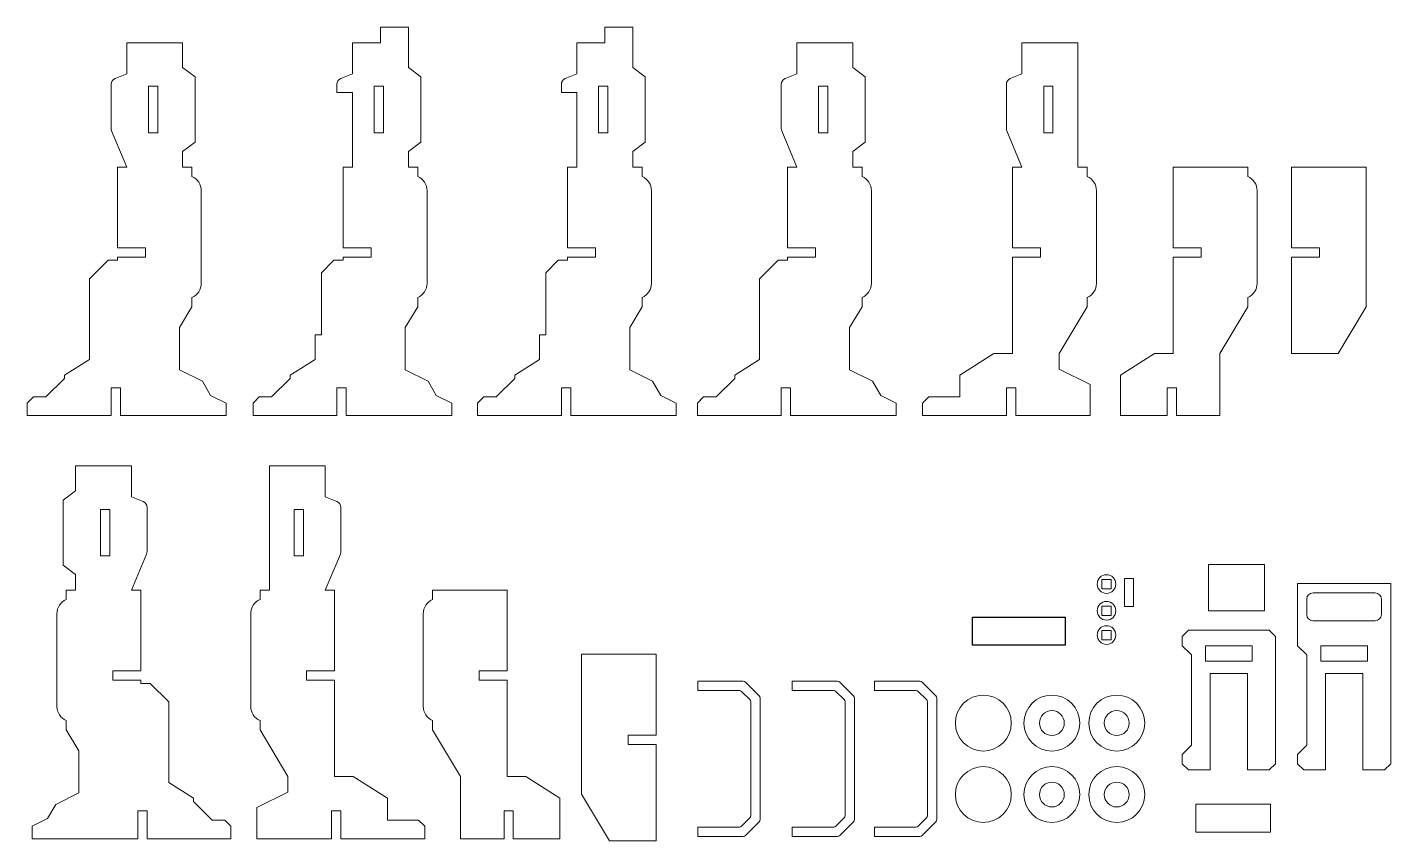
# Model space of a CAD drawing. Header units: millimetres. Extents: x 396 to 1740, y -484 to 227.
# Drawn here: x 1301.3 to 1740.1, y -422.2 to -160.4 of the extents above; entities that cross this region are included whole.
import ezdxf

# ---------------------------------------------------------------- set-up
doc = ezdxf.new("R2010")
doc.units = ezdxf.units.MM

msp = doc.modelspace()

# ---------------------------------------------------------------- linework, layer by layer
at = {"color": 5, "linetype": 'Continuous', "lineweight": 15}
for p, q in [((1414.92, -160.4), (1414.92, -165.4)), ((1414.92, -160.4), (1423.92, -160.4)), ((1423.92, -160.4), (1423.92, -173.4)), ((1487.16, -160.4), (1487.16, -165.4)), ((1487.16, -160.4), (1496.16, -160.4)), ((1496.16, -173.4), (1496.16, -160.4)), ((1333.27, -165.4), (1333.27, -175.4)), ((1351.27, -165.4), (1333.27, -165.4)), ((1351.27, -173.4), (1351.27, -165.4)), ((1405.92, -165.4), (1405.92, -175.4)), ((1414.92, -165.4), (1405.92, -165.4)), ((1478.16, -165.4), (1478.16, -175.4)), ((1487.16, -165.4), (1478.16, -165.4)), ((1548.94, -165.4), (1548.94, -175.4)), ((1548.94, -165.4), (1566.94, -165.4)), ((1566.94, -173.4), (1566.94, -165.4)), ((1621.38, -165.4), (1621.38, -175.4)), ((1639.38, -165.4), (1621.38, -165.4)), ((1639.38, -165.4), (1639.38, -205.4)), ((1333.27, -175.4), (1329.53, -176.9)), ((1355.27, -176.4), (1351.27, -173.4)), ((1405.92, -175.4), (1402.18, -176.9)), ((1423.92, -173.4), (1427.92, -176.4)), ((1478.16, -175.4), (1474.42, -176.9)), ((1496.16, -173.4), (1500.16, -176.4)), ((1548.94, -175.4), (1545.19, -176.9)), ((1566.94, -173.4), (1570.94, -176.4)), ((1621.38, -175.4), (1617.64, -176.9)), ((1328.27, -178.75), (1328.27, -193)), ((1343.27, -179.4), (1340.27, -179.4)), ((1340.27, -179.4), (1340.27, -194.4)), ((1343.27, -194.4), (1343.27, -179.4)), ((1355.27, -197.4), (1355.27, -176.4)), ((1400.92, -178.75), (1400.92, -181.4)), ((1415.92, -179.4), (1412.92, -179.4)), ((1412.92, -179.4), (1412.92, -194.4)), ((1415.92, -194.4), (1415.92, -179.4)), ((1427.92, -176.4), (1427.92, -197.4)), ((1473.16, -178.75), (1473.16, -181.4)), ((1488.16, -179.4), (1485.16, -179.4)), ((1485.16, -179.4), (1485.16, -194.4)), ((1488.16, -194.4), (1488.16, -179.4)), ((1500.16, -176.4), (1500.16, -197.4)), ((1543.94, -178.75), (1543.94, -193)), ((1558.94, -179.4), (1555.94, -179.4)), ((1555.94, -179.4), (1555.94, -194.4)), ((1558.94, -194.4), (1558.94, -179.4)), ((1570.94, -176.4), (1570.94, -197.4)), ((1616.38, -178.75), (1616.38, -193)), ((1631.38, -179.4), (1628.38, -179.4)), ((1628.38, -179.4), (1628.38, -194.4)), ((1631.38, -194.4), (1631.38, -179.4)), ((1400.92, -181.4), (1405.92, -181.4)), ((1405.92, -205.4), (1405.92, -181.4)), ((1478.16, -181.4), (1473.16, -181.4)), ((1478.16, -205.4), (1478.16, -181.4)), ((1328.43, -193.77), (1333.27, -205.4)), ((1340.27, -194.4), (1343.27, -194.4)), ((1351.27, -200.4), (1355.27, -197.4)), ((1412.92, -194.4), (1415.92, -194.4)), ((1427.92, -197.4), (1423.92, -200.4)), ((1485.16, -194.4), (1488.16, -194.4)), ((1500.16, -197.4), (1496.16, -200.4)), ((1544.09, -193.77), (1548.94, -205.4)), ((1555.94, -194.4), (1558.94, -194.4)), ((1570.94, -197.4), (1566.94, -200.4)), ((1616.54, -193.77), (1621.38, -205.4)), ((1628.38, -194.4), (1631.38, -194.4)), ((1351.27, -205.4), (1351.27, -200.4)), ((1423.92, -205.4), (1423.92, -200.4)), ((1496.16, -205.4), (1496.16, -200.4)), ((1566.94, -205.4), (1566.94, -200.4)), ((1330.27, -205.4), (1330.27, -231.4)), ((1333.27, -205.4), (1330.27, -205.4)), ((1354.27, -205.4), (1351.27, -205.4)), ((1354.27, -208.4), (1354.27, -205.4)), ((1402.92, -205.4), (1402.92, -231.4)), ((1405.92, -205.4), (1402.92, -205.4)), ((1426.92, -205.4), (1423.92, -205.4)), ((1426.92, -208.4), (1426.92, -205.4)), ((1475.16, -205.4), (1475.16, -231.4)), ((1478.16, -205.4), (1475.16, -205.4)), ((1499.16, -205.4), (1496.16, -205.4)), ((1499.16, -208.4), (1499.16, -205.4)), ((1545.94, -205.4), (1545.94, -231.4)), ((1548.94, -205.4), (1545.94, -205.4)), ((1569.94, -205.4), (1566.94, -205.4)), ((1569.94, -208.4), (1569.94, -205.4)), ((1618.38, -231.4), (1618.38, -205.4)), ((1621.38, -205.4), (1618.38, -205.4)), ((1642.38, -205.4), (1639.38, -205.4)), ((1642.38, -208.4), (1642.38, -205.4)), ((1670.08, -205.4), (1670.08, -231.4)), ((1694.08, -205.4), (1670.08, -205.4)), ((1694.08, -208.4), (1694.08, -205.4)), ((1708.14, -205.4), (1732.14, -205.4)), ((1708.14, -231.4), (1708.14, -205.4)), ((1732.14, -205.4), (1732.14, -250.4)), ((1357.27, -212.98), (1357.27, -242.82)), ((1429.92, -212.98), (1429.92, -242.82)), ((1502.16, -212.98), (1502.16, -242.82)), ((1572.94, -212.98), (1572.94, -242.82)), ((1645.38, -212.98), (1645.38, -242.82)), ((1697.08, -212.98), (1697.08, -242.82)), ((1339.27, -231.4), (1330.27, -231.4)), ((1339.27, -234.4), (1339.27, -231.4)), ((1411.92, -231.4), (1402.92, -231.4)), ((1411.92, -234.4), (1411.92, -231.4)), ((1484.16, -231.4), (1475.16, -231.4)), ((1484.16, -234.4), (1484.16, -231.4)), ((1554.94, -231.4), (1545.94, -231.4)), ((1554.94, -234.4), (1554.94, -231.4)), ((1627.38, -231.4), (1618.38, -231.4)), ((1627.38, -234.4), (1627.38, -231.4)), ((1679.08, -231.4), (1670.08, -231.4)), ((1679.08, -234.4), (1679.08, -231.4)), ((1708.14, -231.4), (1717.14, -231.4)), ((1717.14, -231.4), (1717.14, -234.4)), ((1327.27, -235.4), (1321.27, -241.4)), ((1330.27, -235.4), (1327.27, -235.4)), ((1330.27, -234.4), (1330.27, -235.4)), ((1330.27, -234.4), (1339.27, -234.4)), ((1395.92, -239.4), (1399.92, -235.4)), ((1399.92, -235.4), (1402.92, -235.4)), ((1402.92, -234.4), (1402.92, -235.4)), ((1402.92, -234.4), (1411.92, -234.4)), ((1468.16, -239.4), (1472.16, -235.4)), ((1472.16, -235.4), (1475.16, -235.4)), ((1475.16, -234.4), (1475.16, -235.4)), ((1475.16, -234.4), (1484.16, -234.4)), ((1542.94, -235.4), (1536.94, -241.4)), ((1542.94, -235.4), (1545.94, -235.4)), ((1545.94, -234.4), (1545.94, -235.4)), ((1545.94, -234.4), (1554.94, -234.4)), ((1618.38, -265.4), (1618.38, -234.4)), ((1618.38, -234.4), (1627.38, -234.4)), ((1670.08, -234.4), (1670.08, -265.4)), ((1670.08, -234.4), (1679.08, -234.4)), ((1708.14, -265.4), (1708.14, -234.4)), ((1717.14, -234.4), (1708.14, -234.4)), ((1395.92, -259.4), (1395.92, -239.4)), ((1468.16, -259.4), (1468.16, -239.4)), ((1321.27, -241.4), (1321.27, -267.31)), ((1536.94, -241.4), (1536.94, -267.31)), ((1354.27, -250.4), (1354.27, -247.4)), ((1426.92, -250.4), (1426.92, -247.4)), ((1499.16, -250.4), (1499.16, -247.4)), ((1569.94, -250.4), (1569.94, -247.4)), ((1642.38, -250.4), (1642.38, -247.4)), ((1694.08, -250.4), (1694.08, -247.4)), ((1350.27, -257.07), (1354.27, -250.4)), ((1422.92, -257.07), (1426.92, -250.4)), ((1495.16, -257.07), (1499.16, -250.4)), ((1565.94, -257.07), (1569.94, -250.4)), ((1642.38, -250.4), (1633.38, -265.4)), ((1685.08, -265.4), (1694.08, -250.4)), ((1732.14, -250.4), (1723.14, -265.4)), ((1350.27, -270.66), (1350.27, -257.07)), ((1422.92, -257.07), (1422.92, -270.66)), ((1495.16, -257.07), (1495.16, -270.66)), ((1565.94, -257.07), (1565.94, -270.66)), ((1393.92, -267.31), (1393.92, -259.4)), ((1395.92, -259.4), (1393.92, -259.4)), ((1466.16, -267.31), (1466.16, -259.4)), ((1468.16, -259.4), (1466.16, -259.4)), ((1321.27, -267.31), (1313.27, -272.4)), ((1393.92, -267.31), (1385.92, -272.4)), ((1466.16, -267.31), (1458.16, -272.4)), ((1536.94, -267.31), (1528.94, -272.4)), ((1601.38, -272.4), (1612.38, -265.4)), ((1612.38, -265.4), (1618.38, -265.4)), ((1633.38, -265.4), (1633.38, -270.4)), ((1664.08, -265.4), (1653.08, -272.4)), ((1670.08, -265.4), (1664.08, -265.4)), ((1685.08, -285.4), (1685.08, -265.4)), ((1708.14, -265.4), (1723.14, -265.4)), ((1357.65, -274.35), (1350.27, -270.66)), ((1422.92, -270.66), (1430.29, -274.35)), ((1495.16, -270.66), (1502.54, -274.35)), ((1565.94, -270.66), (1573.31, -274.35)), ((1633.38, -270.4), (1643.38, -275.4)), ((1307.27, -279.4), (1313.27, -273.4)), ((1313.27, -272.4), (1313.27, -273.4)), ((1331.27, -276.4), (1328.27, -276.4)), ((1328.27, -276.4), (1328.27, -285.4)), ((1331.27, -285.4), (1331.27, -276.4)), ((1360.27, -278.9), (1357.65, -274.35)), ((1385.92, -273.4), (1379.92, -279.4)), ((1385.92, -272.4), (1385.92, -273.4)), ((1403.92, -276.4), (1400.92, -276.4)), ((1400.92, -276.4), (1400.92, -285.4)), ((1403.92, -285.4), (1403.92, -276.4)), ((1430.29, -274.35), (1432.92, -278.9)), ((1458.16, -273.4), (1452.16, -279.4)), ((1458.16, -272.4), (1458.16, -273.4)), ((1476.16, -276.4), (1473.16, -276.4)), ((1473.16, -276.4), (1473.16, -285.4)), ((1476.16, -285.4), (1476.16, -276.4)), ((1502.54, -274.35), (1505.16, -278.9)), ((1528.94, -273.4), (1522.94, -279.4)), ((1528.94, -272.4), (1528.94, -273.4)), ((1546.94, -276.4), (1543.94, -276.4)), ((1543.94, -276.4), (1543.94, -285.4)), ((1546.94, -285.4), (1546.94, -276.4)), ((1573.31, -274.35), (1575.94, -278.9)), ((1601.38, -272.4), (1601.38, -279.4)), ((1619.38, -276.4), (1616.38, -276.4)), ((1616.38, -276.4), (1616.38, -285.4)), ((1619.38, -285.4), (1619.38, -276.4)), ((1643.38, -275.4), (1643.38, -285.4)), ((1653.08, -272.4), (1653.08, -285.4)), ((1671.08, -276.4), (1668.08, -276.4)), ((1668.08, -276.4), (1668.08, -285.4)), ((1671.08, -285.4), (1671.08, -276.4)), ((1301.27, -281.4), (1303.27, -279.4)), ((1307.27, -279.4), (1303.27, -279.4)), ((1365.27, -281.4), (1360.27, -278.9)), ((1373.92, -281.4), (1375.92, -279.4)), ((1379.92, -279.4), (1375.92, -279.4)), ((1432.92, -278.9), (1437.92, -281.4)), ((1446.16, -281.4), (1448.16, -279.4)), ((1452.16, -279.4), (1448.16, -279.4)), ((1505.16, -278.9), (1510.16, -281.4)), ((1516.94, -281.4), (1518.94, -279.4)), ((1522.94, -279.4), (1518.94, -279.4)), ((1575.94, -278.9), (1580.94, -281.4)), ((1589.38, -281.4), (1591.38, -279.4)), ((1601.38, -279.4), (1591.38, -279.4)), ((1301.27, -281.4), (1301.27, -285.4)), ((1365.27, -285.4), (1365.27, -281.4)), ((1373.92, -281.4), (1373.92, -285.4)), ((1437.92, -281.4), (1437.92, -285.4)), ((1446.16, -281.4), (1446.16, -285.4)), ((1510.16, -281.4), (1510.16, -285.4)), ((1516.94, -281.4), (1516.94, -285.4)), ((1580.94, -281.4), (1580.94, -285.4)), ((1589.38, -281.4), (1589.38, -285.4)), ((1301.27, -285.4), (1328.27, -285.4)), ((1331.27, -285.4), (1365.27, -285.4)), ((1373.92, -285.4), (1400.92, -285.4)), ((1403.92, -285.4), (1437.92, -285.4)), ((1446.16, -285.4), (1473.16, -285.4)), ((1476.16, -285.4), (1510.16, -285.4)), ((1516.94, -285.4), (1543.94, -285.4)), ((1546.94, -285.4), (1580.94, -285.4)), ((1589.38, -285.4), (1616.38, -285.4)), ((1619.38, -285.4), (1643.38, -285.4)), ((1653.08, -285.4), (1668.08, -285.4)), ((1671.08, -285.4), (1685.08, -285.4)), ((1316.82, -301.57), (1334.82, -301.57)), ((1316.82, -309.57), (1316.82, -301.57)), ((1334.82, -301.57), (1334.82, -311.57)), ((1397.18, -301.57), (1379.18, -301.57)), ((1379.18, -301.57), (1379.18, -341.57)), ((1397.18, -311.57), (1397.18, -301.57)), ((1312.82, -312.57), (1316.82, -309.57)), ((1312.82, -333.57), (1312.82, -312.57)), ((1324.82, -330.57), (1324.82, -315.57)), ((1324.82, -315.57), (1327.82, -315.57)), ((1327.82, -315.57), (1327.82, -330.57)), ((1334.82, -311.57), (1338.56, -313.07)), ((1339.82, -314.92), (1339.82, -329.17)), ((1387.18, -330.57), (1387.18, -315.57)), ((1387.18, -315.57), (1390.18, -315.57)), ((1390.18, -315.57), (1390.18, -330.57)), ((1400.93, -313.07), (1397.18, -311.57)), ((1402.18, -329.17), (1402.18, -314.92)), ((1327.82, -330.57), (1324.82, -330.57)), ((1339.66, -329.94), (1334.82, -341.57)), ((1390.18, -330.57), (1387.18, -330.57)), ((1397.18, -341.57), (1402.03, -329.94)), ((1699.45, -333.28), (1681.45, -333.28)), ((1681.45, -333.28), (1681.45, -348.28)), ((1699.45, -333.28), (1699.45, -348.28)), ((1316.82, -336.57), (1312.82, -333.57)), ((1316.82, -341.57), (1316.82, -336.57)), ((1654.34, -337.83), (1657.34, -337.83)), ((1654.34, -337.83), (1654.34, -346.83)), ((1657.34, -337.83), (1657.34, -346.83)), ((1313.82, -341.57), (1316.82, -341.57)), ((1313.82, -344.57), (1313.82, -341.57)), ((1334.82, -341.57), (1337.82, -341.57)), ((1337.82, -341.57), (1337.82, -367.57)), ((1376.18, -341.57), (1379.18, -341.57)), ((1376.18, -344.57), (1376.18, -341.57)), ((1397.18, -341.57), (1400.18, -341.57)), ((1400.18, -341.57), (1400.18, -367.57)), ((1431.7, -341.57), (1455.7, -341.57)), ((1431.7, -344.57), (1431.7, -341.57)), ((1455.7, -341.57), (1455.7, -367.57)), ((1647.1, -338.11), (1647.1, -341.11)), ((1650.1, -338.11), (1647.1, -338.11)), ((1647.1, -341.11), (1650.1, -341.11)), ((1650.1, -341.11), (1650.1, -338.11)), ((1710.07, -339.44), (1740.07, -339.44)), ((1710.07, -359.44), (1710.07, -339.44)), ((1740.07, -339.44), (1740.07, -397.44)), ((1713.07, -349.44), (1713.07, -344.44)), ((1715.07, -342.44), (1735.07, -342.44)), ((1737.07, -344.44), (1737.07, -349.44)), ((1310.82, -349.15), (1310.82, -378.99)), ((1373.18, -349.15), (1373.18, -378.99)), ((1428.7, -349.15), (1428.7, -378.99)), ((1647.1, -346.71), (1647.1, -349.71)), ((1650.1, -346.71), (1647.1, -346.71)), ((1647.1, -349.71), (1650.1, -349.71)), ((1650.1, -349.71), (1650.1, -346.71)), ((1654.34, -346.83), (1657.34, -346.83)), ((1699.45, -348.28), (1681.45, -348.28)), ((1647.1, -354.51), (1647.1, -357.51)), ((1650.1, -354.51), (1647.1, -354.51)), ((1650.1, -357.51), (1650.1, -354.51)), ((1672.97, -356.44), (1674.97, -354.44)), ((1674.97, -354.44), (1700.97, -354.44)), ((1700.97, -354.44), (1702.97, -356.44)), ((1735.07, -351.44), (1715.07, -351.44)), ((1647.1, -357.51), (1650.1, -357.51)), ((1672.97, -359.44), (1672.97, -356.44)), ((1675.97, -362.44), (1672.97, -359.44)), ((1680.47, -364.44), (1680.47, -359.44)), ((1680.47, -359.44), (1695.47, -359.44)), ((1695.47, -359.44), (1695.47, -364.44)), ((1702.97, -356.44), (1702.97, -397.44)), ((1710.07, -359.44), (1713.07, -362.44)), ((1717.57, -359.44), (1717.57, -364.44)), ((1732.57, -359.44), (1717.57, -359.44)), ((1732.57, -364.44), (1732.57, -359.44)), ((1503.65, -362.22), (1479.65, -362.22)), ((1479.65, -362.22), (1479.65, -407.22)), ((1503.65, -388.22), (1503.65, -362.22)), ((1675.97, -362.44), (1675.97, -391.44)), ((1713.07, -362.44), (1713.07, -391.44)), ((1328.82, -370.57), (1328.82, -367.57)), ((1328.82, -367.57), (1337.82, -367.57)), ((1391.18, -370.57), (1391.18, -367.57)), ((1391.18, -367.57), (1400.18, -367.57)), ((1446.7, -370.57), (1446.7, -367.57)), ((1446.7, -367.57), (1455.7, -367.57)), ((1695.47, -364.44), (1680.47, -364.44)), ((1681.97, -399.44), (1681.97, -368.44)), ((1681.97, -368.44), (1693.97, -368.44)), ((1693.97, -368.44), (1693.97, -399.44)), ((1717.57, -364.44), (1732.57, -364.44)), ((1719.07, -368.44), (1731.07, -368.44)), ((1719.07, -399.44), (1719.07, -368.44)), ((1731.07, -368.44), (1731.07, -399.44)), ((1337.82, -370.57), (1328.82, -370.57)), ((1337.82, -370.57), (1337.82, -371.57)), ((1337.82, -371.57), (1340.82, -371.57)), ((1340.82, -371.57), (1346.82, -377.57)), ((1400.18, -370.57), (1391.18, -370.57)), ((1400.18, -370.57), (1400.18, -401.57)), ((1455.7, -370.57), (1446.7, -370.57)), ((1455.7, -370.57), (1455.7, -401.57)), ((1531.71, -370.85), (1517.12, -370.85)), ((1517.12, -370.85), (1517.12, -373.85)), ((1536.83, -375.55), (1532.42, -371.14)), ((1562.05, -370.85), (1547.46, -370.85)), ((1547.46, -370.85), (1547.46, -373.85)), ((1567.17, -375.55), (1562.76, -371.14)), ((1573.95, -370.85), (1588.53, -370.85)), ((1573.95, -373.85), (1573.95, -370.85)), ((1589.24, -371.14), (1593.65, -375.55)), ((1530.47, -373.85), (1517.12, -373.85)), ((1533.83, -376.8), (1531.17, -374.14)), ((1537.12, -415.43), (1537.12, -376.26)), ((1560.81, -373.85), (1547.46, -373.85)), ((1564.17, -376.8), (1561.51, -374.14)), ((1567.46, -415.43), (1567.46, -376.26)), ((1573.95, -373.85), (1587.29, -373.85)), ((1588, -374.14), (1590.65, -376.8)), ((1593.95, -376.26), (1593.95, -415.43)), ((1346.82, -377.57), (1346.82, -403.48)), ((1534.12, -414.19), (1534.12, -377.5)), ((1564.46, -414.19), (1564.46, -377.5)), ((1590.95, -377.5), (1590.95, -414.19)), ((1313.82, -386.57), (1313.82, -383.57)), ((1376.18, -386.57), (1376.18, -383.57)), ((1431.7, -386.57), (1431.7, -383.57)), ((1317.82, -393.24), (1313.82, -386.57)), ((1385.18, -401.57), (1376.18, -386.57)), ((1440.7, -401.57), (1431.7, -386.57)), ((1494.65, -388.22), (1494.65, -391.22)), ((1503.65, -388.22), (1494.65, -388.22)), ((1317.82, -406.83), (1317.82, -393.24)), ((1494.65, -391.22), (1503.65, -391.22)), ((1503.65, -422.22), (1503.65, -391.22)), ((1672.97, -394.44), (1675.97, -391.44)), ((1672.97, -397.44), (1672.97, -394.44)), ((1713.07, -391.44), (1710.07, -394.44)), ((1710.07, -394.44), (1710.07, -397.44)), ((1674.97, -399.44), (1672.97, -397.44)), ((1702.97, -397.44), (1700.97, -399.44)), ((1712.07, -399.44), (1710.07, -397.44)), ((1740.07, -397.44), (1738.07, -399.44)), ((1346.82, -403.48), (1354.82, -408.57)), ((1385.18, -406.57), (1385.18, -401.57)), ((1400.18, -401.57), (1406.18, -401.57)), ((1406.18, -401.57), (1417.18, -408.57)), ((1440.7, -401.57), (1440.7, -421.57)), ((1461.7, -401.57), (1455.7, -401.57)), ((1472.7, -408.57), (1461.7, -401.57)), ((1681.97, -399.44), (1674.97, -399.44)), ((1700.97, -399.44), (1693.97, -399.44)), ((1712.07, -399.44), (1719.07, -399.44)), ((1731.07, -399.44), (1738.07, -399.44)), ((1310.44, -410.52), (1317.82, -406.83)), ((1385.18, -406.57), (1375.18, -411.57)), ((1479.65, -407.22), (1488.65, -422.22)), ((1307.82, -415.07), (1310.44, -410.52)), ((1354.82, -408.57), (1354.82, -409.57)), ((1360.82, -415.57), (1354.82, -409.57)), ((1375.18, -411.57), (1375.18, -421.57)), ((1417.18, -408.57), (1417.18, -415.57)), ((1472.7, -421.57), (1472.7, -408.57)), ((1701.38, -410.44), (1677.38, -410.44)), ((1677.38, -410.44), (1677.38, -419.44)), ((1701.38, -410.44), (1701.38, -419.44)), ((1302.82, -417.57), (1307.82, -415.07)), ((1336.82, -421.57), (1336.82, -412.57)), ((1336.82, -412.57), (1339.82, -412.57)), ((1339.82, -412.57), (1339.82, -421.57)), ((1360.82, -415.57), (1364.82, -415.57)), ((1366.82, -417.57), (1364.82, -415.57)), ((1399.18, -421.57), (1399.18, -412.57)), ((1399.18, -412.57), (1402.18, -412.57)), ((1402.18, -412.57), (1402.18, -421.57)), ((1427.18, -415.57), (1417.18, -415.57)), ((1427.18, -415.57), (1429.18, -417.57)), ((1454.7, -421.57), (1454.7, -412.57)), ((1454.7, -412.57), (1457.7, -412.57)), ((1457.7, -412.57), (1457.7, -421.57)), ((1531.17, -417.55), (1533.83, -414.9)), ((1532.42, -420.55), (1536.83, -416.14)), ((1561.51, -417.55), (1564.17, -414.9)), ((1562.76, -420.55), (1567.17, -416.14)), ((1590.65, -414.9), (1588, -417.55)), ((1593.65, -416.14), (1589.24, -420.55)), ((1302.82, -421.57), (1302.82, -417.57)), ((1366.82, -417.57), (1366.82, -421.57)), ((1429.18, -421.57), (1429.18, -417.57)), ((1517.12, -417.85), (1530.47, -417.85)), ((1517.12, -417.85), (1517.12, -420.85)), ((1517.12, -420.85), (1531.71, -420.85)), ((1547.46, -417.85), (1560.81, -417.85)), ((1547.46, -417.85), (1547.46, -420.85)), ((1547.46, -420.85), (1562.05, -420.85)), ((1573.95, -420.85), (1573.95, -417.85)), ((1587.29, -417.85), (1573.95, -417.85)), ((1588.53, -420.85), (1573.95, -420.85)), ((1701.38, -419.44), (1677.38, -419.44)), ((1336.82, -421.57), (1302.82, -421.57)), ((1366.82, -421.57), (1339.82, -421.57)), ((1399.18, -421.57), (1375.18, -421.57)), ((1429.18, -421.57), (1402.18, -421.57)), ((1440.7, -421.57), (1454.7, -421.57)), ((1457.7, -421.57), (1472.7, -421.57)), ((1488.65, -422.22), (1503.65, -422.22))]:
    msp.add_line(p, q, dxfattribs=at)
at = {"color": 5}
for p, q in [((1605.45, -359.28), (1605.45, -350.28)), ((1605.45, -350.28), (1635.45, -350.28)), ((1635.45, -359.28), (1635.45, -350.28)), ((1635.45, -359.28), (1605.45, -359.28))]:
    msp.add_line(p, q, dxfattribs=at)
at = {"color": 5, "linetype": 'Continuous', "lineweight": 15}
for centre, radius in [((1648.6, -339.61), 3), ((1648.6, -348.21), 3), ((1648.6, -356.01), 3), ((1608.96, -384.35), 9), ((1631.02, -384.35), 9), ((1651.9, -384.35), 9), ((1631.02, -384.35), 4), ((1651.9, -384.35), 4), ((1608.96, -407.35), 9), ((1631.02, -407.35), 9), ((1651.9, -407.35), 9), ((1631.02, -407.35), 4), ((1651.9, -407.35), 4)]:
    msp.add_circle(centre, radius, dxfattribs=at)
for centre, radius, start, end in [((1330.27, -178.75), 2, 111.8014, 180), ((1402.92, -178.75), 2, 111.8014, 180), ((1475.16, -178.75), 2, 111.8014, 180), ((1545.94, -178.75), 2, 111.8014, 180), ((1618.38, -178.75), 2, 111.8014, 180), ((1330.27, -193), 2, 180, 202.6199), ((1545.94, -193), 2, 180, 202.6199), ((1618.38, -193), 2, 180, 202.6199), ((1352.27, -212.98), 5, 0, 66.4218), ((1424.92, -212.98), 5, 0, 66.4218), ((1497.16, -212.98), 5, 0, 66.4218), ((1567.94, -212.98), 5, 0, 66.4218), ((1640.38, -212.98), 5, 0, 66.4218), ((1692.08, -212.98), 5, 0, 66.4218), ((1352.27, -242.82), 5, 293.5782, 360), ((1424.92, -242.82), 5, 293.5782, 360), ((1497.16, -242.82), 5, 293.5782, 360), ((1567.94, -242.82), 5, 293.5782, 360), ((1640.38, -242.82), 5, 293.5782, 360), ((1692.08, -242.82), 5, 293.5782, 360), ((1337.82, -314.92), 2, 0, 68.1986), ((1400.18, -314.92), 2, 0, 68.1986), ((1337.82, -329.17), 2, 337.3801, 360), ((1400.18, -329.17), 2, 337.3801, 360), ((1315.82, -349.15), 5, 113.5782, 180), ((1378.18, -349.15), 5, 113.5782, 180), ((1433.7, -349.15), 5, 113.5782, 180), ((1715.07, -344.44), 2, 90, 180), ((1735.07, -344.44), 2, 0, 90), ((1715.07, -349.44), 2, 180, 270), ((1735.07, -349.44), 2, 270, 360), ((1531.71, -371.85), 1, 45, 90), ((1562.05, -371.85), 1, 45, 90), ((1588.53, -371.85), 1, 45, 90), ((1530.47, -374.85), 1, 45, 90), ((1533.12, -377.5), 1, 0, 45), ((1536.12, -376.26), 1, 0, 45), ((1560.81, -374.85), 1, 45, 90), ((1563.46, -377.5), 1, 0, 45), ((1566.46, -376.26), 1, 0, 45), ((1587.29, -374.85), 1, 45, 90), ((1589.95, -377.5), 1, 0, 45), ((1592.95, -376.26), 1, 0, 45), ((1315.82, -378.99), 5, 180, 246.4218), ((1378.18, -378.99), 5, 180, 246.4218), ((1433.7, -378.99), 5, 180, 246.4218), ((1533.12, -414.19), 1, 315, 360), ((1536.12, -415.43), 1, 315, 360), ((1563.46, -414.19), 1, 315, 360), ((1566.46, -415.43), 1, 315, 360), ((1589.95, -414.19), 1, 315, 360), ((1592.95, -415.43), 1, 315, 360), ((1530.47, -416.85), 1, 270, 315), ((1531.71, -419.85), 1, 270, 315), ((1560.81, -416.85), 1, 270, 315), ((1562.05, -419.85), 1, 270, 315), ((1587.29, -416.85), 1, 270, 315), ((1588.53, -419.85), 1, 270, 315)]:
    msp.add_arc(centre, radius, start, end, dxfattribs=at)

doc.saveas('drawing.dxf')
